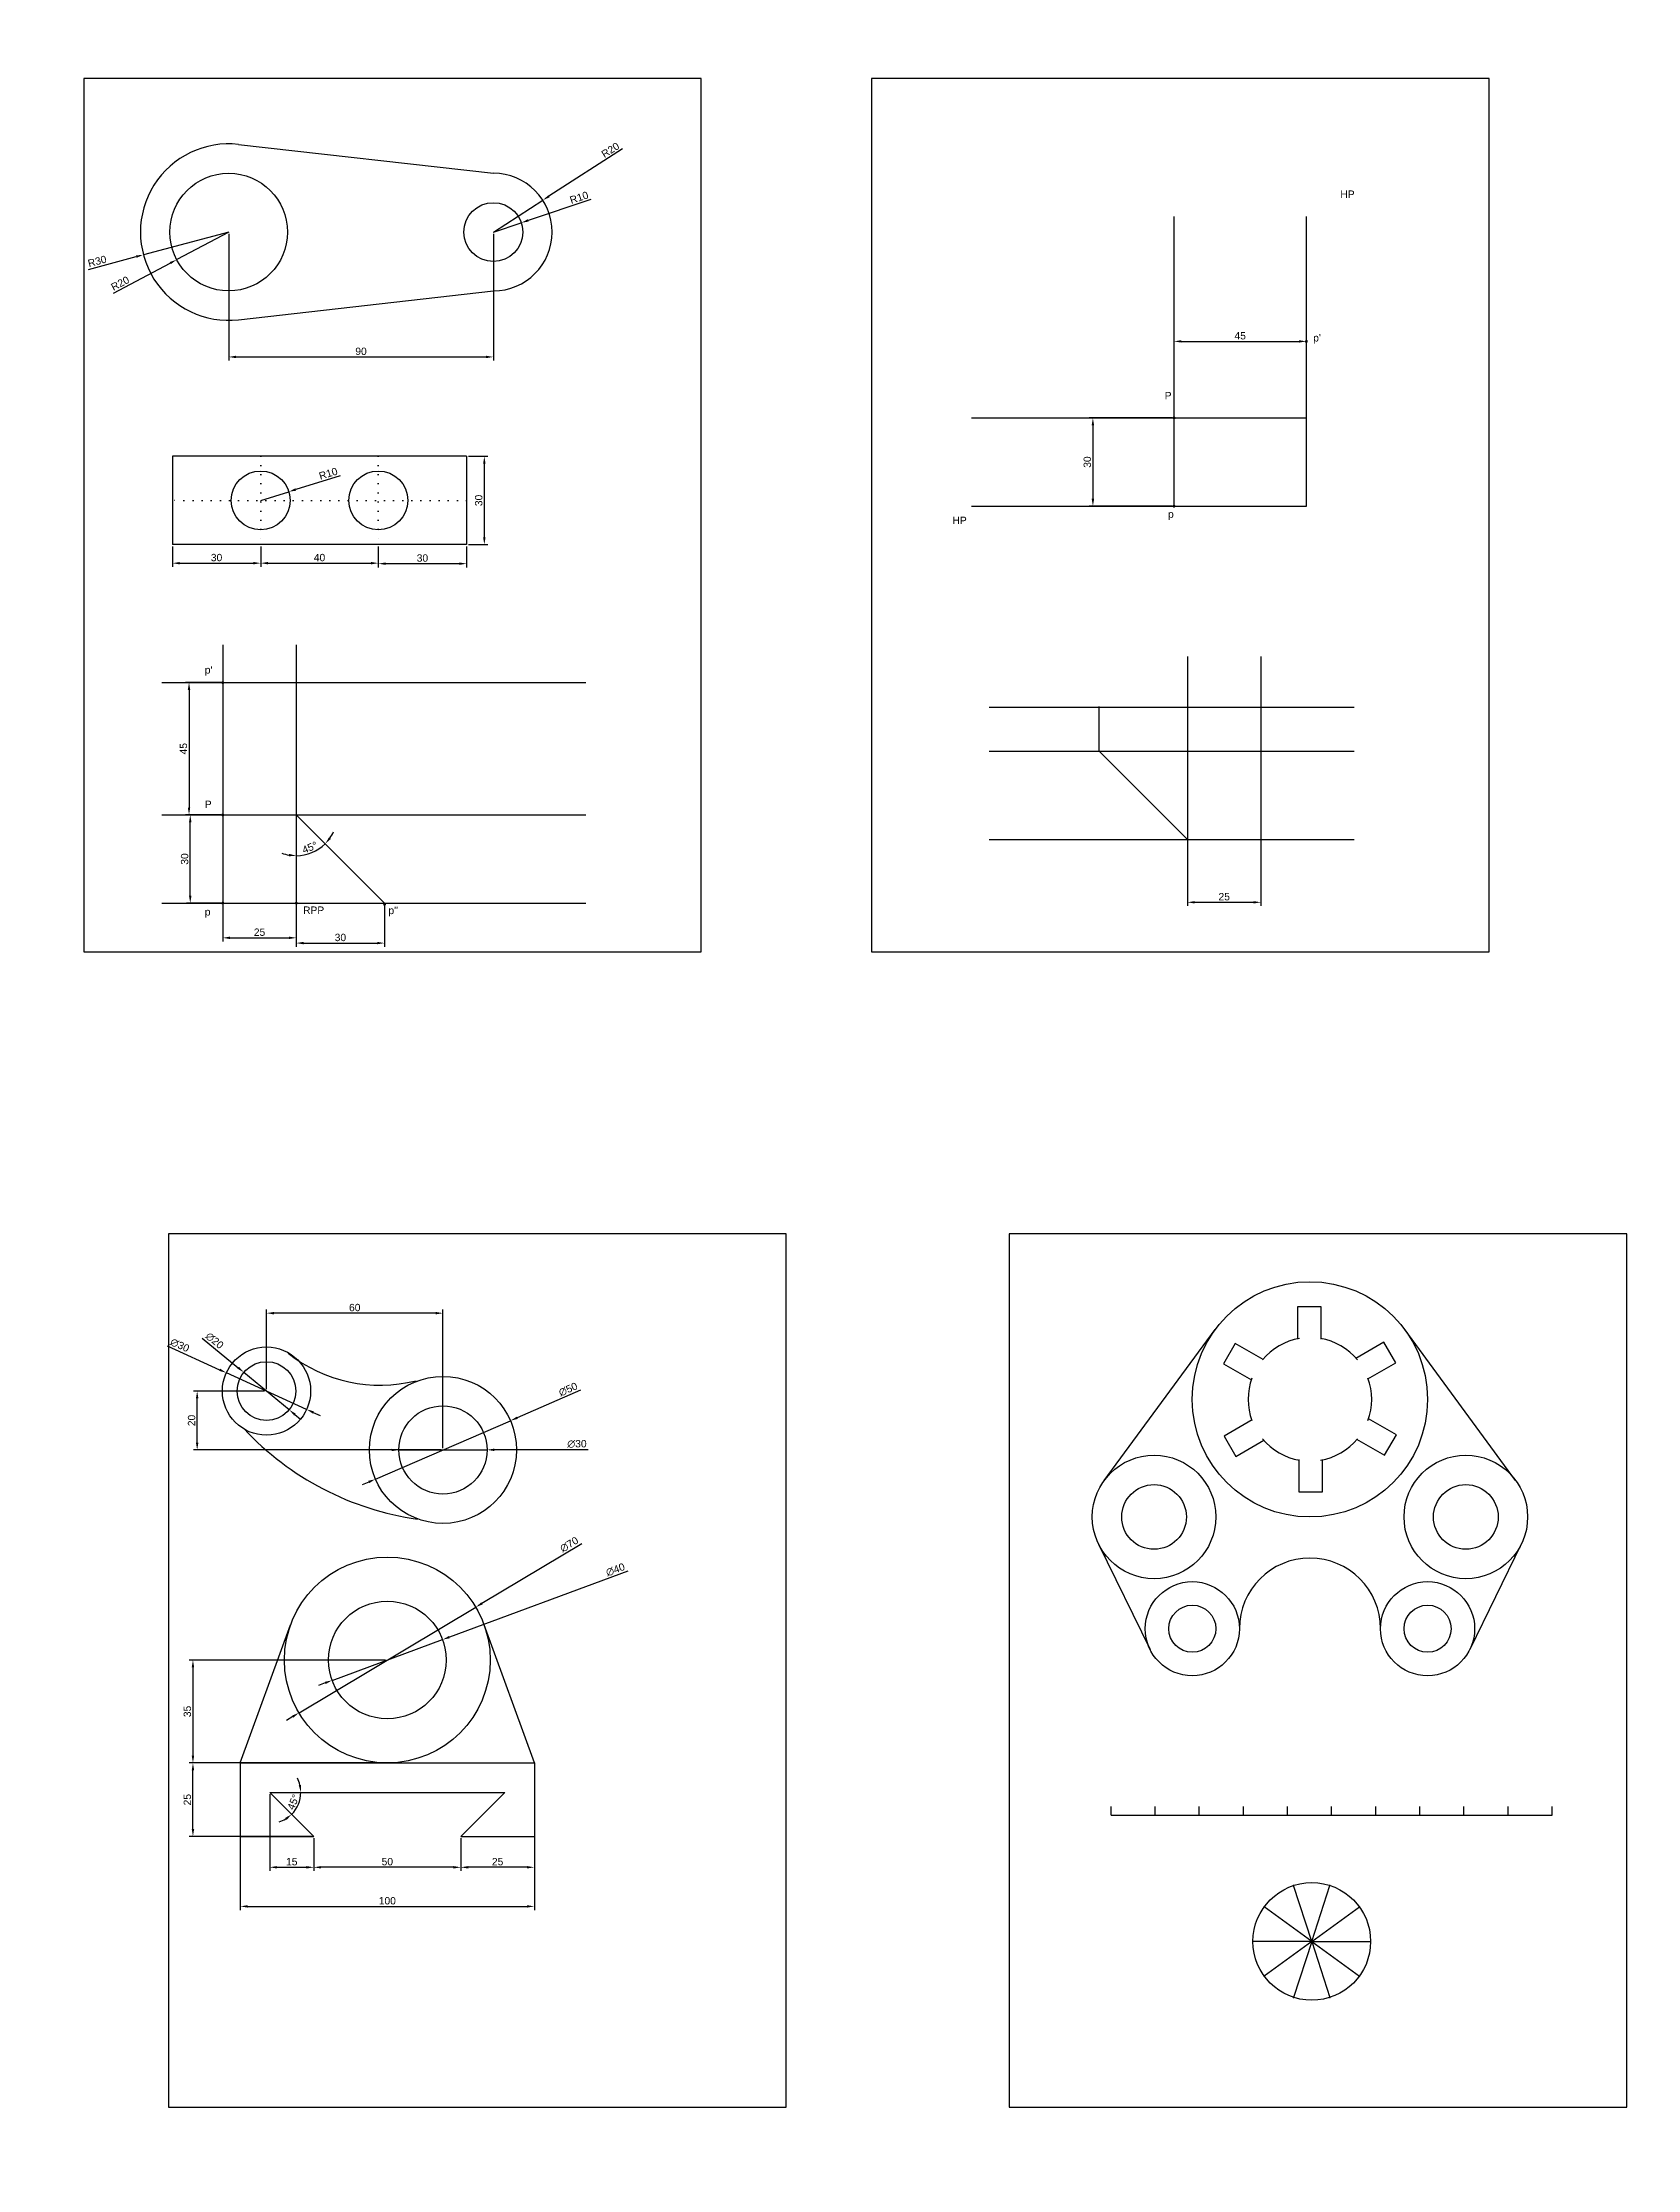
# Model space of a CAD drawing. Header units: millimetres. Extents: x -3698 to 4382, y -3850 to 4230.
# Drawn here: x 224 to 766, y -845 to -122 of the extents above; entities that cross this region are included whole.
import ezdxf

# ---------------------------------------------------------------- set-up
doc = ezdxf.new("R2010")
doc.units = ezdxf.units.MM
doc.linetypes.add('ACAD_ISO07W100', pattern=[3, 0, -3])
doc.styles.get("Standard").update_dxf_attribs({"font": 'arial.ttf'})
doc.dimstyles.new('ISO-25', dxfattribs={"dimtxt": 2.5, "dimasz": 2.5, "dimexe": 1.25, "dimexo": 0.625, "dimtad": 1, "dimtxsty": 'Standard', "dimcen": 2.5, "dimadec": 0, "dimazin": 0, "dimtfac": 1, "dimtmove": 0, "dimatfit": 3, "dimfxl": 1, "dimarcsym": 0})

# ---------------------------------------------------------------- blocks, each defined once
blk = doc.blocks.new('*D46')
at = {"color": 0, "lineweight": -2, "transparency": 16777216}
for start, end in [(13.568, 27.13599), (315, 0), (287.86401, 301.432)]:
    blk.add_arc((301.21, -717.13), 10.58, start, end, dxfattribs=at)
at = {"color": 0, "transparency": 16777216}
for points in [[(311.91, -714.6), (311.09, -714.7), (311.79, -717.13)], [(306.47, -725.83), (306.99, -726.49), (308.7, -724.61)]]:
    blk.add_solid(points, dxfattribs=at)
at = {"layer": 'Defpoints', "color": 0, "transparency": 16777216}
for p in [(301.21, -717.13), (301.21, -717.13), (310.38, -722.42), (381.21, -717.13), (316.21, -732.13)]:
    blk.add_point(p, dxfattribs=at)
at = {"color": 0, "transparency": 16777216, "insert": (309.24, -720.45), "char_height": 2.5, "attachment_point": 5, "rotation": 67.5}
blk.add_mtext('45°', dxfattribs=at)
blk = doc.blocks.new('*D47')
at = {"color": 0, "lineweight": -2, "transparency": 16777216}
for p, q in [((366.21, -732.76), (366.21, -743.87)), ((391.21, -732.76), (391.21, -743.87)), ((388.71, -742.62), (368.71, -742.62))]:
    blk.add_line(p, q, dxfattribs=at)
at = {"color": 0, "transparency": 16777216}
for points in [[(368.71, -742.21), (368.71, -743.04), (366.21, -742.62)], [(388.71, -742.21), (388.71, -743.04), (391.21, -742.62)]]:
    blk.add_solid(points, dxfattribs=at)
at = {"layer": 'Defpoints', "color": 0, "transparency": 16777216}
for p in [(366.21, -732.13), (391.21, -732.13), (366.21, -742.62)]:
    blk.add_point(p, dxfattribs=at)
at = {"color": 0, "transparency": 16777216, "insert": (378.71, -740.72), "char_height": 2.5, "attachment_point": 5}
blk.add_mtext('25', dxfattribs=at)
blk = doc.blocks.new('*D48')
at = {"color": 0, "lineweight": -2, "transparency": 16777216}
for p, q in [((316.21, -732.76), (316.21, -743.87)), ((366.21, -732.76), (366.21, -743.87)), ((363.71, -742.62), (318.71, -742.62))]:
    blk.add_line(p, q, dxfattribs=at)
at = {"color": 0, "transparency": 16777216}
for points in [[(318.71, -742.21), (318.71, -743.04), (316.21, -742.62)], [(363.71, -742.21), (363.71, -743.04), (366.21, -742.62)]]:
    blk.add_solid(points, dxfattribs=at)
at = {"layer": 'Defpoints', "color": 0, "transparency": 16777216}
for p in [(316.21, -732.13), (366.21, -732.13), (316.21, -742.62)]:
    blk.add_point(p, dxfattribs=at)
at = {"color": 0, "transparency": 16777216, "insert": (341.21, -740.72), "char_height": 2.5, "attachment_point": 5}
blk.add_mtext('50', dxfattribs=at)
blk = doc.blocks.new('*D49')
at = {"color": 0, "lineweight": -2, "transparency": 16777216}
for p, q in [((301.21, -717.76), (301.21, -743.87)), ((316.21, -732.76), (316.21, -743.87)), ((303.71, -742.62), (313.71, -742.62))]:
    blk.add_line(p, q, dxfattribs=at)
at = {"color": 0, "transparency": 16777216}
for points in [[(303.71, -742.21), (303.71, -743.04), (301.21, -742.62)], [(313.71, -742.21), (313.71, -743.04), (316.21, -742.62)]]:
    blk.add_solid(points, dxfattribs=at)
at = {"layer": 'Defpoints', "color": 0, "transparency": 16777216}
for p in [(301.21, -717.13), (316.21, -732.13), (316.21, -742.62)]:
    blk.add_point(p, dxfattribs=at)
at = {"color": 0, "transparency": 16777216, "insert": (308.71, -740.72), "char_height": 2.5, "attachment_point": 5}
blk.add_mtext('15', dxfattribs=at)
blk = doc.blocks.new('*D50')
at = {"color": 0, "lineweight": -2, "transparency": 16777216}
for p, q in [((291.21, -707.76), (291.21, -757.17)), ((391.21, -707.76), (391.21, -757.17)), ((293.71, -755.92), (388.71, -755.92))]:
    blk.add_line(p, q, dxfattribs=at)
at = {"color": 0, "transparency": 16777216}
for points in [[(293.71, -755.5), (293.71, -756.34), (291.21, -755.92)], [(388.71, -755.5), (388.71, -756.34), (391.21, -755.92)]]:
    blk.add_solid(points, dxfattribs=at)
at = {"layer": 'Defpoints', "color": 0, "transparency": 16777216}
for p in [(291.21, -707.13), (391.21, -707.13), (391.21, -755.92)]:
    blk.add_point(p, dxfattribs=at)
at = {"color": 0, "transparency": 16777216, "insert": (341.21, -754.02), "char_height": 2.5, "attachment_point": 5}
blk.add_mtext('100', dxfattribs=at)
blk = doc.blocks.new('*D51')
at = {"color": 0, "lineweight": -2, "transparency": 16777216}
for p, q in [((340.59, -672.13), (273.87, -672.13)), ((275.12, -674.63), (275.12, -704.63)), ((340.59, -707.13), (273.87, -707.13))]:
    blk.add_line(p, q, dxfattribs=at)
at = {"color": 0, "transparency": 16777216}
for points in [[(274.7, -674.63), (275.54, -674.63), (275.12, -672.13)], [(274.7, -704.63), (275.54, -704.63), (275.12, -707.13)]]:
    blk.add_solid(points, dxfattribs=at)
at = {"layer": 'Defpoints', "color": 0, "transparency": 16777216}
for p in [(341.21, -672.13), (275.12, -707.13), (341.21, -707.13)]:
    blk.add_point(p, dxfattribs=at)
at = {"color": 0, "transparency": 16777216, "insert": (273.22, -689.63), "char_height": 2.5, "attachment_point": 5, "rotation": 90}
blk.add_mtext('35', dxfattribs=at)
blk = doc.blocks.new('*D52')
at = {"color": 0, "lineweight": -2, "transparency": 16777216}
for p, q in [((315.59, -707.13), (273.87, -707.13)), ((275.12, -729.63), (275.12, -709.63)), ((315.59, -732.13), (273.87, -732.13))]:
    blk.add_line(p, q, dxfattribs=at)
at = {"color": 0, "transparency": 16777216}
for points in [[(274.7, -709.63), (275.54, -709.63), (275.12, -707.13)], [(274.7, -729.63), (275.54, -729.63), (275.12, -732.13)]]:
    blk.add_solid(points, dxfattribs=at)
at = {"layer": 'Defpoints', "color": 0, "transparency": 16777216}
for p in [(275.12, -707.13), (316.21, -707.13), (316.21, -732.13)]:
    blk.add_point(p, dxfattribs=at)
at = {"color": 0, "transparency": 16777216, "insert": (273.22, -719.63), "char_height": 2.5, "attachment_point": 5, "rotation": 90}
blk.add_mtext('25', dxfattribs=at)
blk = doc.blocks.new('*D53')
at = {"color": 0, "lineweight": -2, "transparency": 16777216}
for p, q in [((422.98, -641.96), (362.32, -664.34)), ((322.45, -679.05), (359.98, -665.21)), ((320.1, -679.92), (317.76, -680.78))]:
    blk.add_line(p, q, dxfattribs=at)
at = {"color": 0, "transparency": 16777216}
for points in [[(362.18, -663.95), (362.47, -664.73), (359.98, -665.21)], [(319.96, -679.53), (320.25, -680.31), (322.45, -679.05)]]:
    blk.add_solid(points, dxfattribs=at)
at = {"layer": 'Defpoints', "color": 0, "transparency": 16777216}
for p in [(359.98, -665.21), (322.45, -679.05)]:
    blk.add_point(p, dxfattribs=at)
at = {"color": 0, "transparency": 16777216, "insert": (418.76, -641.42), "char_height": 2.5, "attachment_point": 5, "rotation": 20.25285}
blk.add_mtext('∅40', dxfattribs=at)
blk = doc.blocks.new('*D54')
at = {"color": 0, "lineweight": -2, "transparency": 16777216}
for p, q in [((407.29, -632.6), (373.39, -652.88)), ((311.18, -690.1), (371.25, -654.16)), ((309.03, -691.38), (306.89, -692.67))]:
    blk.add_line(p, q, dxfattribs=at)
at = {"color": 0, "transparency": 16777216}
for points in [[(373.18, -652.52), (373.61, -653.24), (371.25, -654.16)], [(308.82, -691.02), (309.25, -691.74), (311.18, -690.1)]]:
    blk.add_solid(points, dxfattribs=at)
at = {"layer": 'Defpoints', "color": 0, "transparency": 16777216}
for p in [(371.25, -654.16), (311.18, -690.1)]:
    blk.add_point(p, dxfattribs=at)
at = {"color": 0, "transparency": 16777216, "insert": (403.04, -632.85), "char_height": 2.5, "attachment_point": 5, "rotation": 30.88886}
blk.add_mtext('∅70', dxfattribs=at)
blk = doc.blocks.new('*U57')
blk.add_lwpolyline([(-4, 5.5), (-4, -5.5), (4, -5.5), (4, 5.5)])
blk = doc.blocks.new('*U58')
at = {"color": 0, "linetype": 'ByBlock', "lineweight": -2, "transparency": 16777216}
for p, rotation in [((1249.7, 273.28), 180), ((1227.29, 260.1), 239.9999999999999), ((1272.31, 260.47), 120), ((1227.51, 234.11), 299.9999999999999), ((1272.52, 234.48), 59.99999999999999)]:
    blk.add_blockref('*U57', p, dxfattribs=dict(at, rotation=rotation))
blk.add_blockref('*U57', (1250.12, 221.3), dxfattribs=at)
blk = doc.blocks.new('*D77')
at = {"color": 0, "lineweight": -2, "transparency": 16777216}
for p, q in [((608.06, -249.75), (579.86, -249.75)), ((581.11, -252.25), (581.11, -277.25)), ((608.06, -279.75), (579.86, -279.75))]:
    blk.add_line(p, q, dxfattribs=at)
at = {"color": 0, "transparency": 16777216}
for points in [[(580.69, -252.25), (581.53, -252.25), (581.11, -249.75)], [(580.69, -277.25), (581.53, -277.25), (581.11, -279.75)]]:
    blk.add_solid(points, dxfattribs=at)
at = {"layer": 'Defpoints', "color": 0, "transparency": 16777216}
for p in [(608.69, -249.75), (581.11, -279.75), (608.69, -279.75)]:
    blk.add_point(p, dxfattribs=at)
at = {"color": 0, "transparency": 16777216, "insert": (579.21, -264.75), "char_height": 2.5, "attachment_point": 5, "rotation": 90}
blk.add_mtext('30', dxfattribs=at)
blk = doc.blocks.new('*D78')
at = {"color": 0, "lineweight": -2, "transparency": 16777216}
for p, q in [((608.69, -249.12), (608.69, -222.46)), ((611.19, -223.71), (651.19, -223.71)), ((653.69, -249.12), (653.69, -222.46))]:
    blk.add_line(p, q, dxfattribs=at)
at = {"color": 0, "transparency": 16777216}
for points in [[(611.19, -223.29), (611.19, -224.12), (608.69, -223.71)], [(651.19, -223.29), (651.19, -224.12), (653.69, -223.71)]]:
    blk.add_solid(points, dxfattribs=at)
at = {"layer": 'Defpoints', "color": 0, "transparency": 16777216}
for p in [(653.69, -223.71), (608.69, -249.75), (653.69, -249.75)]:
    blk.add_point(p, dxfattribs=at)
at = {"color": 0, "transparency": 16777216, "insert": (631.19, -221.81), "char_height": 2.5, "attachment_point": 5}
blk.add_mtext('45', dxfattribs=at)
blk = doc.blocks.new('*D79')
at = {"color": 0, "lineweight": -2, "transparency": 16777216}
for p, q in [((613.26, -393.68), (613.26, -415.71)), ((638.26, -393.68), (638.26, -415.71)), ((615.76, -414.46), (635.76, -414.46))]:
    blk.add_line(p, q, dxfattribs=at)
at = {"color": 0, "transparency": 16777216}
for points in [[(615.76, -414.05), (615.76, -414.88), (613.26, -414.46)], [(635.76, -414.05), (635.76, -414.88), (638.26, -414.46)]]:
    blk.add_solid(points, dxfattribs=at)
at = {"layer": 'Defpoints', "color": 0, "transparency": 16777216}
for p in [(613.26, -393.05), (638.26, -393.05), (638.26, -414.46)]:
    blk.add_point(p, dxfattribs=at)
at = {"color": 0, "transparency": 16777216, "insert": (625.76, -412.56), "char_height": 2.5, "attachment_point": 5}
blk.add_mtext('25', dxfattribs=at)
blk = doc.blocks.new('*D102')
at = {"color": 0, "lineweight": -2, "transparency": 16777216}
for p, q in [((266.4, -565.32), (284.2, -573.43)), ((313.78, -586.9), (286.48, -574.46)), ((316.05, -587.93), (318.33, -588.97))]:
    blk.add_line(p, q, dxfattribs=at)
at = {"color": 0, "transparency": 16777216}
for points in [[(284.37, -573.05), (284.03, -573.81), (286.48, -574.46)], [(316.23, -587.55), (315.88, -588.31), (313.78, -586.9)]]:
    blk.add_solid(points, dxfattribs=at)
at = {"layer": 'Defpoints', "color": 0, "transparency": 16777216}
for p in [(286.48, -574.46), (313.78, -586.9)]:
    blk.add_point(p, dxfattribs=at)
at = {"color": 0, "transparency": 16777216, "insert": (270.65, -565.09), "char_height": 2.5, "attachment_point": 5, "rotation": 335.51254}
blk.add_mtext('∅30', dxfattribs=at)
blk = doc.blocks.new('*D103')
at = {"color": 0, "lineweight": -2, "transparency": 16777216}
for p, q in [((278.31, -562.65), (290.49, -572.72)), ((307.84, -587.05), (292.42, -574.31)), ((309.76, -588.64), (311.69, -590.24))]:
    blk.add_line(p, q, dxfattribs=at)
at = {"color": 0, "transparency": 16777216}
for points in [[(290.76, -572.39), (290.23, -573.04), (292.42, -574.31)], [(310.03, -588.32), (309.5, -588.96), (307.84, -587.05)]]:
    blk.add_solid(points, dxfattribs=at)
at = {"layer": 'Defpoints', "color": 0, "transparency": 16777216}
for p in [(292.42, -574.31), (307.84, -587.05)]:
    blk.add_point(p, dxfattribs=at)
at = {"color": 0, "transparency": 16777216, "insert": (282.47, -563.53), "char_height": 2.5, "attachment_point": 5, "rotation": 320.42441}
blk.add_mtext('∅20', dxfattribs=at)
blk = doc.blocks.new('*D104')
at = {"color": 0, "lineweight": -2, "transparency": 16777216}
for p, q in [((406.94, -580.42), (385.36, -589.76)), ((337.18, -610.61), (383.07, -590.75)), ((334.89, -611.6), (332.6, -612.6))]:
    blk.add_line(p, q, dxfattribs=at)
at = {"color": 0, "transparency": 16777216}
for points in [[(385.2, -589.37), (385.53, -590.14), (383.07, -590.75)], [(334.72, -611.22), (335.06, -611.99), (337.18, -610.61)]]:
    blk.add_solid(points, dxfattribs=at)
at = {"layer": 'Defpoints', "color": 0, "transparency": 16777216}
for p in [(383.07, -590.75), (337.18, -610.61)]:
    blk.add_point(p, dxfattribs=at)
at = {"color": 0, "transparency": 16777216, "insert": (402.69, -580.11), "char_height": 2.5, "attachment_point": 5, "rotation": 23.40409}
blk.add_mtext('∅50', dxfattribs=at)
blk = doc.blocks.new('*D105')
at = {"color": 0, "lineweight": -2, "transparency": 16777216}
for p, q in [((342.63, -600.7), (340.13, -600.71)), ((345.13, -600.7), (375.13, -600.66)), ((409.45, -600.61), (377.63, -600.66))]:
    blk.add_line(p, q, dxfattribs=at)
at = {"color": 0, "transparency": 16777216}
for points in [[(342.63, -600.29), (342.63, -601.12), (345.13, -600.7)], [(377.63, -600.24), (377.63, -601.07), (375.13, -600.66)]]:
    blk.add_solid(points, dxfattribs=at)
at = {"layer": 'Defpoints', "color": 0, "transparency": 16777216}
for p in [(345.13, -600.7), (375.13, -600.66)]:
    blk.add_point(p, dxfattribs=at)
at = {"color": 0, "transparency": 16777216, "insert": (405.68, -598.65), "char_height": 2.5, "attachment_point": 5, "rotation": 0.07597}
blk.add_mtext('∅30', dxfattribs=at)
blk = doc.blocks.new('*D107')
at = {"color": 0, "lineweight": -2, "transparency": 16777216}
for p, q in [((300.13, -580.05), (300.13, -552.93)), ((357.63, -554.18), (302.63, -554.18)), ((360.13, -600.05), (360.13, -552.93))]:
    blk.add_line(p, q, dxfattribs=at)
at = {"color": 0, "transparency": 16777216}
for points in [[(302.63, -553.77), (302.63, -554.6), (300.13, -554.18)], [(357.63, -553.77), (357.63, -554.6), (360.13, -554.18)]]:
    blk.add_solid(points, dxfattribs=at)
at = {"layer": 'Defpoints', "color": 0, "transparency": 16777216}
for p in [(300.13, -554.18), (300.13, -580.68), (360.13, -600.68)]:
    blk.add_point(p, dxfattribs=at)
at = {"color": 0, "transparency": 16777216, "insert": (330.13, -552.28), "char_height": 2.5, "attachment_point": 5}
blk.add_mtext('60', dxfattribs=at)
blk = doc.blocks.new('*D108')
at = {"color": 0, "lineweight": -2, "transparency": 16777216}
for p, q in [((299.5, -580.68), (275.31, -580.68)), ((276.56, -598.18), (276.56, -583.18)), ((359.5, -600.68), (275.31, -600.68))]:
    blk.add_line(p, q, dxfattribs=at)
at = {"color": 0, "transparency": 16777216}
for points in [[(276.14, -583.18), (276.98, -583.18), (276.56, -580.68)], [(276.14, -598.18), (276.98, -598.18), (276.56, -600.68)]]:
    blk.add_solid(points, dxfattribs=at)
at = {"layer": 'Defpoints', "color": 0, "transparency": 16777216}
for p in [(276.56, -580.68), (300.13, -580.68), (360.13, -600.68)]:
    blk.add_point(p, dxfattribs=at)
at = {"color": 0, "transparency": 16777216, "insert": (274.66, -590.68), "char_height": 2.5, "attachment_point": 5, "rotation": 90}
blk.add_mtext('20', dxfattribs=at)
blk = doc.blocks.new('*D121')
at = {"color": 0, "lineweight": -2, "transparency": 16777216}
for p, q in [((287.27, -186.54), (269.6, -195.92)), ((248.07, -207.36), (267.39, -197.09))]:
    blk.add_line(p, q, dxfattribs=at)
at = {"color": 0, "transparency": 16777216}
blk.add_solid([(267.2, -196.73), (267.59, -197.46), (269.6, -195.92)], dxfattribs=at)
at = {"layer": 'Defpoints', "color": 0, "transparency": 16777216}
for p in [(287.27, -186.54), (269.6, -195.92)]:
    blk.add_point(p, dxfattribs=at)
at = {"color": 0, "transparency": 16777216, "insert": (250.36, -203.99), "char_height": 2.5, "attachment_point": 5, "rotation": 27.97472}
blk.add_mtext('R20', dxfattribs=at)
blk = doc.blocks.new('*D122')
at = {"color": 0, "lineweight": -2, "transparency": 16777216}
for p, q in [((287.27, -186.54), (258.27, -194.25)), ((239.57, -199.23), (255.86, -194.89))]:
    blk.add_line(p, q, dxfattribs=at)
at = {"color": 0, "transparency": 16777216}
blk.add_solid([(255.75, -194.49), (255.96, -195.3), (258.27, -194.25)], dxfattribs=at)
at = {"layer": 'Defpoints', "color": 0, "transparency": 16777216}
for p in [(287.27, -186.54), (258.27, -194.25)]:
    blk.add_point(p, dxfattribs=at)
at = {"color": 0, "transparency": 16777216, "insert": (242.56, -196.46), "char_height": 2.5, "attachment_point": 5, "rotation": 14.89432}
blk.add_mtext('R30', dxfattribs=at)
blk = doc.blocks.new('*D123')
at = {"color": 0, "lineweight": -2, "transparency": 16777216}
for p, q in [((410.44, -175.46), (389.12, -182.58)), ((377.27, -186.54), (386.75, -183.37))]:
    blk.add_line(p, q, dxfattribs=at)
at = {"color": 0, "transparency": 16777216}
blk.add_solid([(388.99, -182.18), (389.25, -182.97), (386.75, -183.37)], dxfattribs=at)
at = {"layer": 'Defpoints', "color": 0, "transparency": 16777216}
for p in [(377.27, -186.54), (386.75, -183.37)]:
    blk.add_point(p, dxfattribs=at)
at = {"color": 0, "transparency": 16777216, "insert": (406.41, -174.8), "char_height": 2.5, "attachment_point": 5, "rotation": 18.47385}
blk.add_mtext('R10', dxfattribs=at)
blk = doc.blocks.new('*D124')
at = {"color": 0, "lineweight": -2, "transparency": 16777216}
for p, q in [((421.12, -158.27), (396.18, -174.35)), ((377.27, -186.54), (394.08, -175.7))]:
    blk.add_line(p, q, dxfattribs=at)
at = {"color": 0, "transparency": 16777216}
blk.add_solid([(395.95, -174), (396.4, -174.7), (394.08, -175.7)], dxfattribs=at)
at = {"layer": 'Defpoints', "color": 0, "transparency": 16777216}
for p in [(394.08, -175.7), (377.27, -186.54)]:
    blk.add_point(p, dxfattribs=at)
at = {"color": 0, "transparency": 16777216, "insert": (417.05, -158.63), "char_height": 2.5, "attachment_point": 5, "rotation": 32.81001}
blk.add_mtext('R20', dxfattribs=at)
blk = doc.blocks.new('*D125')
at = {"color": 0, "lineweight": -2, "transparency": 16777216}
for p, q in [((287.27, -187.16), (287.27, -230.26)), ((377.27, -187.16), (377.27, -230.26)), ((289.77, -229.01), (374.77, -229.01))]:
    blk.add_line(p, q, dxfattribs=at)
at = {"color": 0, "transparency": 16777216}
for points in [[(289.77, -228.59), (289.77, -229.42), (287.27, -229.01)], [(374.77, -228.59), (374.77, -229.42), (377.27, -229.01)]]:
    blk.add_solid(points, dxfattribs=at)
at = {"layer": 'Defpoints', "color": 0, "transparency": 16777216}
for p in [(287.27, -186.54), (377.27, -186.54), (377.27, -229.01)]:
    blk.add_point(p, dxfattribs=at)
at = {"color": 0, "transparency": 16777216, "insert": (332.27, -227.1), "char_height": 2.5, "attachment_point": 5}
blk.add_mtext('90', dxfattribs=at)
blk = doc.blocks.new('*D126')
at = {"color": 0, "lineweight": -2, "transparency": 16777216}
for p, q in [((268.15, -293.42), (268.15, -300.39)), ((298.15, -293.42), (298.15, -300.39)), ((270.65, -299.14), (295.65, -299.14))]:
    blk.add_line(p, q, dxfattribs=at)
at = {"color": 0, "transparency": 16777216}
for points in [[(270.65, -298.72), (270.65, -299.55), (268.15, -299.14)], [(295.65, -298.72), (295.65, -299.55), (298.15, -299.14)]]:
    blk.add_solid(points, dxfattribs=at)
at = {"layer": 'Defpoints', "color": 0, "transparency": 16777216}
for p in [(268.15, -292.8), (298.15, -292.8), (298.15, -299.14)]:
    blk.add_point(p, dxfattribs=at)
at = {"color": 0, "transparency": 16777216, "insert": (283.15, -297.24), "char_height": 2.5, "attachment_point": 5}
blk.add_mtext('30', dxfattribs=at)
blk = doc.blocks.new('*D127')
at = {"color": 0, "lineweight": -2, "transparency": 16777216}
for p, q in [((298.15, -293.42), (298.15, -300.39)), ((338.15, -293.42), (338.15, -300.39)), ((300.65, -299.14), (335.65, -299.14))]:
    blk.add_line(p, q, dxfattribs=at)
at = {"color": 0, "transparency": 16777216}
for points in [[(300.65, -298.72), (300.65, -299.55), (298.15, -299.14)], [(335.65, -298.72), (335.65, -299.55), (338.15, -299.14)]]:
    blk.add_solid(points, dxfattribs=at)
at = {"layer": 'Defpoints', "color": 0, "transparency": 16777216}
for p in [(298.15, -292.8), (338.15, -292.8), (338.15, -299.14)]:
    blk.add_point(p, dxfattribs=at)
at = {"color": 0, "transparency": 16777216, "insert": (318.15, -297.24), "char_height": 2.5, "attachment_point": 5}
blk.add_mtext('40', dxfattribs=at)
blk = doc.blocks.new('*D128')
at = {"color": 0, "lineweight": -2, "transparency": 16777216}
for p, q in [((338.15, -293.42), (338.15, -300.55)), ((368.15, -293.42), (368.15, -300.55)), ((340.65, -299.3), (365.65, -299.3))]:
    blk.add_line(p, q, dxfattribs=at)
at = {"color": 0, "transparency": 16777216}
for points in [[(340.65, -298.88), (340.65, -299.72), (338.15, -299.3)], [(365.65, -298.88), (365.65, -299.72), (368.15, -299.3)]]:
    blk.add_solid(points, dxfattribs=at)
at = {"layer": 'Defpoints', "color": 0, "transparency": 16777216}
for p in [(338.15, -292.8), (368.15, -292.8), (368.15, -299.3)]:
    blk.add_point(p, dxfattribs=at)
at = {"color": 0, "transparency": 16777216, "insert": (353.15, -297.4), "char_height": 2.5, "attachment_point": 5}
blk.add_mtext('30', dxfattribs=at)
blk = doc.blocks.new('*D129')
at = {"color": 0, "lineweight": -2, "transparency": 16777216}
for p, q in [((298.15, -277.8), (307.7, -274.83)), ((325.13, -269.42), (310.09, -274.09))]:
    blk.add_line(p, q, dxfattribs=at)
at = {"color": 0, "transparency": 16777216}
blk.add_solid([(309.97, -273.69), (310.21, -274.49), (307.7, -274.83)], dxfattribs=at)
at = {"layer": 'Defpoints', "color": 0, "transparency": 16777216}
for p in [(307.7, -274.83), (298.15, -277.8)]:
    blk.add_point(p, dxfattribs=at)
at = {"color": 0, "transparency": 16777216, "insert": (321.13, -268.67), "char_height": 2.5, "attachment_point": 5, "rotation": 17.24348}
blk.add_mtext('R10', dxfattribs=at)
blk = doc.blocks.new('*D130')
at = {"color": 0, "lineweight": -2, "transparency": 16777216}
for p, q in [((368.78, -262.8), (375.44, -262.8)), ((374.19, -265.3), (374.19, -290.3)), ((368.78, -292.8), (375.44, -292.8))]:
    blk.add_line(p, q, dxfattribs=at)
at = {"color": 0, "transparency": 16777216}
for points in [[(373.78, -265.3), (374.61, -265.3), (374.19, -262.8)], [(373.78, -290.3), (374.61, -290.3), (374.19, -292.8)]]:
    blk.add_solid(points, dxfattribs=at)
at = {"layer": 'Defpoints', "color": 0, "transparency": 16777216}
for p in [(368.15, -262.8), (368.15, -292.8), (374.19, -292.8)]:
    blk.add_point(p, dxfattribs=at)
at = {"color": 0, "transparency": 16777216, "insert": (372.29, -277.8), "char_height": 2.5, "attachment_point": 5, "rotation": 90}
blk.add_mtext('30', dxfattribs=at)
blk = doc.blocks.new('*D131')
at = {"color": 0, "lineweight": -2, "transparency": 16777216}
for start, end in [(325.32154, 335.64309), (249.35691, 259.67846), (270, 315)]:
    blk.add_arc((310.26, -384.73), 13.9, start, end, dxfattribs=at)
at = {"color": 0, "transparency": 16777216}
for points in [[(322.01, -392.91), (321.37, -392.37), (320.09, -394.56)], [(307.81, -397.99), (307.73, -398.82), (310.26, -398.63)]]:
    blk.add_solid(points, dxfattribs=at)
at = {"layer": 'Defpoints', "color": 0, "transparency": 16777216}
for p in [(310.26, -326.88), (310.26, -384.73), (313.86, -398.16), (340.26, -414.73), (310.26, -426.54)]:
    blk.add_point(p, dxfattribs=at)
at = {"color": 0, "transparency": 16777216, "insert": (314.85, -395.82), "char_height": 2.5, "attachment_point": 5, "rotation": 22.5}
blk.add_mtext('45°', dxfattribs=at)
blk = doc.blocks.new('*D132')
at = {"color": 0, "lineweight": -2, "transparency": 16777216}
for p, q in [((284.63, -384.73), (272.96, -384.73)), ((274.21, -412.23), (274.21, -387.23)), ((284.63, -414.73), (272.96, -414.73))]:
    blk.add_line(p, q, dxfattribs=at)
at = {"color": 0, "transparency": 16777216}
for points in [[(273.79, -387.23), (274.62, -387.23), (274.21, -384.73)], [(273.79, -412.23), (274.62, -412.23), (274.21, -414.73)]]:
    blk.add_solid(points, dxfattribs=at)
at = {"layer": 'Defpoints', "color": 0, "transparency": 16777216}
for p in [(274.21, -384.73), (285.26, -384.73), (285.26, -414.73)]:
    blk.add_point(p, dxfattribs=at)
at = {"color": 0, "transparency": 16777216, "insert": (272.3, -399.73), "char_height": 2.5, "attachment_point": 5, "rotation": 90}
blk.add_mtext('30', dxfattribs=at)
blk = doc.blocks.new('*D133')
at = {"color": 0, "lineweight": -2, "transparency": 16777216}
for p, q in [((284.63, -339.73), (272.54, -339.73)), ((273.79, -342.23), (273.79, -382.23)), ((284.63, -384.73), (272.54, -384.73))]:
    blk.add_line(p, q, dxfattribs=at)
at = {"color": 0, "transparency": 16777216}
for points in [[(273.37, -342.23), (274.21, -342.23), (273.79, -339.73)], [(273.37, -382.23), (274.21, -382.23), (273.79, -384.73)]]:
    blk.add_solid(points, dxfattribs=at)
at = {"layer": 'Defpoints', "color": 0, "transparency": 16777216}
for p in [(285.26, -339.73), (273.79, -384.73), (285.26, -384.73)]:
    blk.add_point(p, dxfattribs=at)
at = {"color": 0, "transparency": 16777216, "insert": (271.89, -362.23), "char_height": 2.5, "attachment_point": 5, "rotation": 90}
blk.add_mtext('45', dxfattribs=at)
blk = doc.blocks.new('*D134')
at = {"color": 0, "lineweight": -2, "transparency": 16777216}
for p, q in [((285.26, -415.36), (285.26, -427.79)), ((310.26, -415.36), (310.26, -427.79)), ((287.76, -426.54), (307.76, -426.54))]:
    blk.add_line(p, q, dxfattribs=at)
at = {"color": 0, "transparency": 16777216}
for points in [[(287.76, -426.13), (287.76, -426.96), (285.26, -426.54)], [(307.76, -426.13), (307.76, -426.96), (310.26, -426.54)]]:
    blk.add_solid(points, dxfattribs=at)
at = {"layer": 'Defpoints', "color": 0, "transparency": 16777216}
for p in [(285.26, -414.73), (310.26, -414.73), (310.26, -426.54)]:
    blk.add_point(p, dxfattribs=at)
at = {"color": 0, "transparency": 16777216, "insert": (297.76, -424.64), "char_height": 2.5, "attachment_point": 5}
blk.add_mtext('25', dxfattribs=at)
blk = doc.blocks.new('*D135')
at = {"color": 0, "lineweight": -2, "transparency": 16777216}
for p, q in [((310.26, -415.36), (310.26, -429.58)), ((340.26, -415.36), (340.26, -429.58)), ((312.76, -428.33), (337.76, -428.33))]:
    blk.add_line(p, q, dxfattribs=at)
at = {"color": 0, "transparency": 16777216}
for points in [[(312.76, -427.91), (312.76, -428.75), (310.26, -428.33)], [(337.76, -427.91), (337.76, -428.75), (340.26, -428.33)]]:
    blk.add_solid(points, dxfattribs=at)
at = {"layer": 'Defpoints', "color": 0, "transparency": 16777216}
for p in [(310.26, -414.73), (340.26, -414.73), (340.26, -428.33)]:
    blk.add_point(p, dxfattribs=at)
at = {"color": 0, "transparency": 16777216, "insert": (325.26, -426.43), "char_height": 2.5, "attachment_point": 5}
blk.add_mtext('30', dxfattribs=at)

msp = doc.modelspace()

# ---------------------------------------------------------------- linework, layer by layer
for p, q in [((237.967, -134.315), (237.967, -431.315)), ((290.641, -156.73), (377.266, -166.54)), ((608.688, -279.746), (608.688, -181.23)), ((653.688, -279.746), (653.688, -181.23)), ((290.641, -216.349), (377.266, -206.54)), ((539.817, -249.746), (653.688, -249.746)), ((268.151, -262.795), (268.151, -292.795)), ((368.151, -262.795), (268.151, -262.795)), ((368.151, -262.795), (368.151, -292.795)), ((539.817, -279.746), (653.688, -279.746)), ((368.151, -292.795), (268.151, -292.795)), ((285.26, -326.877), (285.26, -426.544)), ((310.26, -326.877), (310.26, -426.544)), ((613.259, -330.853), (613.259, -414.464)), ((638.259, -330.853), (638.259, -414.464)), ((264.541, -339.735), (408.726, -339.735)), ((545.87, -348.052), (669.906, -348.052)), ((583.259, -363.052), (583.259, -347.854)), ((545.87, -363.052), (669.906, -363.052)), ((613.259, -393.052), (583.259, -363.052)), ((264.541, -384.735), (408.726, -384.735)), ((310.26, -384.735), (340.26, -414.735)), ((545.87, -393.052), (669.906, -393.052)), ((264.541, -414.735), (408.726, -414.735)), ((340.26, -414.735), (340.26, -428.331)), ((584.993, -611.045), (622.686, -559.789)), ((724.828, -611.045), (687.135, -559.789)), ((583.042, -632.704), (600.534, -668.51)), ((726.779, -632.704), (709.287, -668.51)), ((291.213, -707.131), (308.327, -660.151)), ((391.213, -707.131), (374.099, -660.151)), ((291.213, -707.131), (391.213, -707.131)), ((291.213, -707.131), (391.213, -707.131)), ((291.213, -707.131), (291.213, -732.131)), ((391.213, -707.131), (391.213, -732.131)), ((301.213, -717.131), (381.213, -717.131)), ((316.213, -732.131), (301.213, -717.131)), ((366.213, -732.131), (381.213, -717.131)), ((587.265, -724.909), (587.265, -721.909)), ((602.265, -724.909), (602.265, -721.909)), ((617.265, -724.909), (617.265, -721.909)), ((632.265, -724.909), (632.265, -721.909)), ((647.265, -724.909), (647.265, -721.909)), ((662.265, -724.909), (662.265, -721.909)), ((677.265, -724.909), (677.265, -721.909)), ((692.265, -724.909), (692.265, -721.909)), ((707.265, -724.909), (707.265, -721.909)), ((722.265, -724.909), (722.265, -721.909)), ((737.265, -724.909), (737.265, -721.909)), ((587.265, -724.909), (737.265, -724.909)), ((291.213, -732.131), (316.213, -732.131)), ((366.213, -732.131), (391.213, -732.131)), ((655.541, -767.843), (649.361, -748.822)), ((655.541, -767.843), (661.721, -748.822)), ((655.541, -767.843), (639.361, -756.087)), ((655.541, -767.843), (671.721, -756.087)), ((655.541, -767.843), (635.541, -767.843)), ((655.541, -767.843), (639.361, -779.598)), ((655.541, -767.843), (649.361, -786.864)), ((655.541, -767.843), (675.541, -767.843)), ((655.541, -767.843), (661.721, -786.864)), ((655.541, -767.843), (671.721, -779.598))]:
    msp.add_line(p, q)
at = {"linetype": 'ACAD_ISO07W100'}
for p, q in [((298.151, -262.795), (298.151, -292.795)), ((338.151, -262.795), (338.151, -292.795)), ((368.151, -277.795), (268.151, -277.795))]:
    msp.add_line(p, q, dxfattribs=at)
msp.add_lwpolyline([(237.967, -431.315), (447.967, -431.315), (447.967, -134.315), (237.967, -134.315)])
for points in [[(505.833, -431.315), (715.833, -431.315), (715.833, -134.315), (505.833, -134.315)], [(266.789, -824.242), (476.789, -824.242), (476.789, -527.242), (266.789, -527.242)], [(552.595, -824.242), (762.595, -824.242), (762.595, -527.242), (552.595, -527.242)]]:
    msp.add_lwpolyline(points, close=True)
for points, const_width in [([(653.438, -223.708, 1), (653.938, -223.708, 1)], 0.5), ([(608.438, -249.746, 1), (608.938, -249.746, 1)], 0.5), ([(608.438, -279.746, 1), (608.938, -279.746, 1)], 0.5), ([(284.885, -339.735, 1), (285.635, -339.735, 1)], 0.25), ([(284.885, -384.735, 1), (285.635, -384.735, 1)], 0.25), ([(284.885, -414.735, 1), (285.635, -414.735, 1)], 0.25), ([(309.885, -414.735, 1), (310.635, -414.735, 1)], 0.25), ([(339.885, -415.11, 1), (340.635, -415.11, 1)], 0.25)]:
    msp.add_lwpolyline(points, format="xyb", close=True, dxfattribs=dict(const_width=const_width))
for centre, radius in [((342.405, 190.305), 4040), ((287.266, -186.54), 20), ((377.266, -186.54), 10), ((298.151, -277.795), 10), ((338.151, -277.795), 10), ((654.91, -583.486), 40), ((300.127, -580.68), 15), ((300.127, -580.68), 10), ((360.127, -600.68), 25), ((360.127, -600.68), 15), ((601.91, -623.486), 21), ((707.91, -623.486), 21), ((601.91, -623.486), 11), ((707.91, -623.486), 11), ((341.213, -672.131), 35), ((614.91, -661.486), 16), ((694.91, -661.486), 16), ((341.213, -672.131), 20), ((614.91, -661.486), 8), ((694.91, -661.486), 8), ((655.541, -767.843), 20)]:
    msp.add_circle(centre, radius)
for centre, radius, start, end in [((287.266, -186.54), 30, 83.539258, 276.460742), ((377.266, -186.54), 20, 270, 90), ((654.91, -583.486), 21, 99.820829, 140.179171), ((654.91, -583.486), 21, 39.820829, 80.179171), ((338.697, -528.685), 50, 231.462348, 284.211987), ((654.91, -583.486), 21, 159.820829, 200.179171), ((654.91, -583.486), 21, 339.820829, 20.179171), ((365.565, -525.244), 100, 223.057071, 261.884589), ((654.91, -583.486), 21, 219.820829, 260.179171), ((654.91, -583.486), 21, 279.820829, 320.179171), ((654.91, -661.486), 24, 0, 180)]:
    msp.add_arc(centre, radius, start, end)
for p in [(602.265, -724.909), (617.265, -724.909), (632.265, -724.909), (647.265, -724.909), (662.265, -724.909), (677.265, -724.909), (692.265, -724.909), (707.265, -724.909), (722.265, -724.909), (649.361, -748.822), (661.721, -748.822), (639.361, -756.087), (671.721, -756.087), (635.541, -767.843), (675.541, -767.843), (639.361, -779.598), (671.721, -779.598), (649.361, -786.864), (661.721, -786.864)]:
    msp.add_point(p)

# ---------------------------------------------------------------- block references
msp.add_blockref('*U58', (-594.998, -830.778))

# ---------------------------------------------------------------- texts
at = {"char_height": 2.5, "attachment_point": 1}
for s, insert in [('HP', (665.246, -172.394)), ("p'", (656.015, -221.244)), ('P', (605.519, -240.91)), ('p', (606.659, -281.212)), ('HP', (533.368, -283.333))]:
    msp.add_mtext_dynamic_manual_height_columns(s, width=6.63048, gutter_width=12.5, heights=[0], dxfattribs=dict(at, insert=insert))
for s, insert in [("p'", (279.148, -334.17)), ('P', (279.148, -379.901)), ('p', (279.148, -416.453)), ('RPP', (312.563, -415.882)), ("p''", (341.584, -415.986))]:
    msp.add_mtext(s, dxfattribs=dict(at, insert=insert))

# ---------------------------------------------------------------- dimensions: what is measured, and where the dimension line sits
for center, mpoint, picture, middle in [((377.266, -186.54), (394.075, -175.703), '*D124', (418.085, -160.224)), ((377.266, -186.54), (386.75, -183.371), '*D123', (407.017, -176.6)), ((287.266, -186.54), (258.274, -194.251), '*D122', (243.053, -198.299)), ((287.266, -186.54), (269.603, -195.922), '*D121', (251.251, -205.669)), ((298.151, -277.795), (307.702, -274.831), '*D129', (321.689, -270.49))]:
    dim = msp.add_radius_dim(center=center, mpoint=mpoint, dimstyle='ISO-25')
    dim.commit()
    dim.dimension.update_dxf_attribs({"geometry": picture, "text_midpoint": middle, "dimtype": 164})
for base, p1, p2, picture, middle in [((377.266, -229.005), (287.266, -186.54), (377.266, -186.54), '*D125', (332.266, -227.104)), ((653.688, -223.708), (608.688, -249.746), (653.688, -249.746), '*D78', (631.188, -221.811)), ((298.151, -299.138), (268.151, -292.795), (298.151, -292.795), '*D126', (283.151, -297.235)), ((338.151, -299.138), (298.151, -292.795), (338.151, -292.795), '*D127', (318.151, -297.236)), ((368.151, -299.3), (338.151, -292.795), (368.151, -292.795), '*D128', (353.151, -297.397)), ((638.259, -414.464), (613.259, -393.052), (638.259, -393.052), '*D79', (625.759, -412.563)), ((310.26, -426.544), (285.26, -414.735), (310.26, -414.735), '*D134', (297.76, -424.643)), ((340.26, -428.331), (310.26, -414.735), (340.26, -414.735), '*D135', (325.26, -426.429)), ((300.127, -554.182), (360.127, -600.68), (300.127, -580.68), '*D107', (330.127, -552.281)), ((391.213, -755.921), (291.213, -707.131), (391.213, -707.131), '*D50', (341.213, -754.02)), ((316.213, -742.625), (301.213, -717.131), (316.213, -732.131), '*D49', (308.713, -740.723)), ((316.213, -742.625), (366.213, -732.131), (316.213, -732.131), '*D48', (341.213, -740.723)), ((366.213, -742.625), (391.213, -732.131), (366.213, -732.131), '*D47', (378.713, -740.723))]:
    dim = msp.add_linear_dim(base=base, p1=p1, p2=p2, dimstyle='ISO-25')
    dim.commit()
    dim.dimension.update_dxf_attribs({"geometry": picture, "text_midpoint": middle})
for base, p1, p2, picture, middle in [((581.109, -279.746), (608.688, -249.746), (608.688, -279.746), '*D77', (579.207, -264.746)), ((374.193, -292.795), (368.151, -262.795), (368.151, -292.795), '*D130', (372.291, -277.795)), ((273.789, -384.735), (285.26, -339.735), (285.26, -384.735), '*D133', (271.892, -362.235)), ((274.205, -384.735), (285.26, -414.735), (285.26, -384.735), '*D132', (272.303, -399.735)), ((276.561, -580.68), (360.127, -600.68), (300.127, -580.68), '*D108', (274.659, -590.68)), ((275.121, -707.131), (341.213, -672.131), (341.213, -707.131), '*D51', (273.219, -689.631)), ((275.121, -707.131), (316.213, -732.131), (316.213, -707.131), '*D52', (273.22, -719.631))]:
    dim = msp.add_linear_dim(base=base, p1=p1, p2=p2, angle=90, dimstyle='ISO-25')
    dim.commit()
    dim.dimension.update_dxf_attribs({"geometry": picture, "text_midpoint": middle})
for base, line1, line2, picture, middle in [((313.857, -398.158), ((310.26, -326.877), (310.26, -426.544)), ((310.26, -384.735), (340.26, -414.735)), '*D131', (314.852, -395.821)), ((310.377, -722.421), ((301.213, -717.131), (381.213, -717.131)), ((316.213, -732.131), (301.213, -717.131)), '*D46', (309.237, -720.454))]:
    dim = msp.add_angular_dim_2l(base=base, line1=line1, line2=line2, dimstyle='ISO-25')
    dim.commit()
    dim.dimension.update_dxf_attribs({"geometry": picture, "text_midpoint": middle})
for p1, p2, picture, middle in [((313.778, -586.897), (286.477, -574.462), '*D102', (269.837, -566.883)), ((307.835, -587.051), (292.42, -574.309), '*D103', (281.218, -565.05)), ((337.184, -610.61), (383.071, -590.749), '*D104', (403.475, -581.918)), ((345.128, -600.699), (375.127, -600.66), '*D105', (405.678, -600.619)), ((311.177, -690.099), (371.249, -654.162), '*D54', (404.05, -634.54)), ((322.449, -679.054), (359.976, -665.207), '*D53', (419.442, -643.266))]:
    dim = msp.add_diameter_dim_2p(p1=p1, p2=p2, dimstyle='ISO-25')
    dim.commit()
    dim.dimension.update_dxf_attribs({"geometry": picture, "text_midpoint": middle, "dimtype": 163})

doc.saveas('drawing.dxf')
